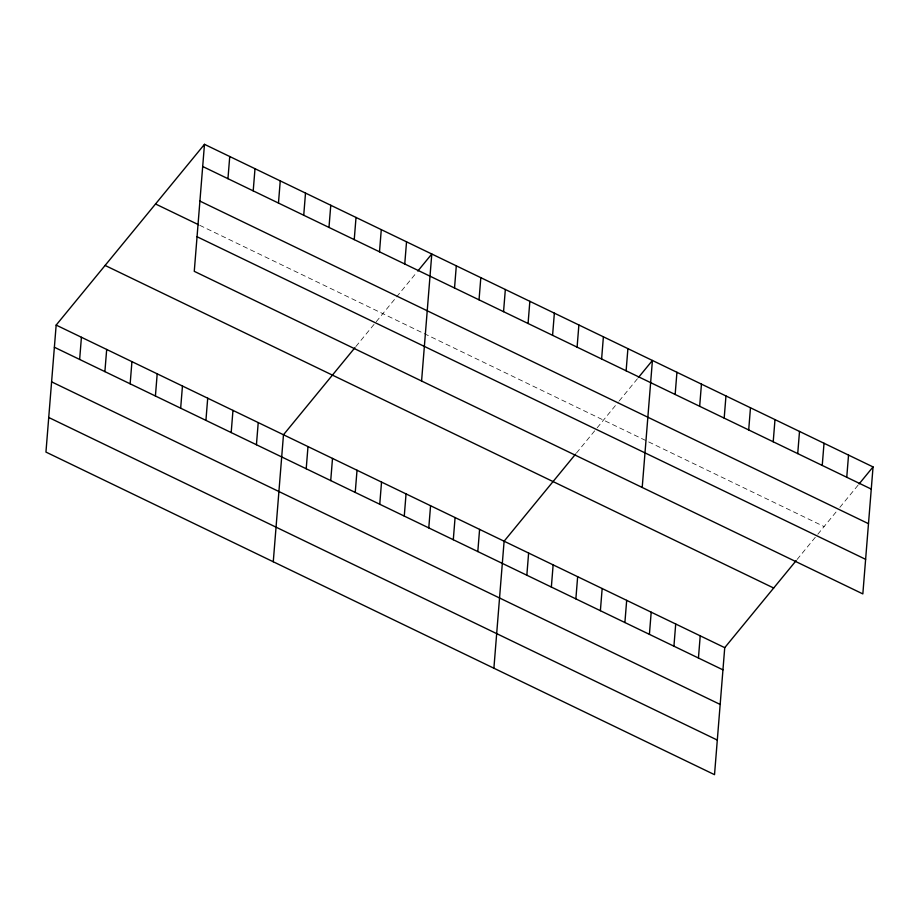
<?xml version="1.0" encoding="UTF-8"?>
<svg xmlns="http://www.w3.org/2000/svg" width="919" height="919" viewBox="0 0 919 919"><rect width="100%" height="100%" fill="white"/><g stroke="black" fill="none" stroke-linecap="round" stroke-linejoin="round"><path stroke-width="0.69" stroke-dasharray="4.59 3.45" d="M355.837 346.578L416.939 272.116M576.466 453.033L596.27 428.897M597.178 427.794L618.338 402.005M619.211 400.937L637.568 378.571M797.095 559.487L816.899 535.34M817.807 534.249L836.347 511.653M839.84 507.391L858.197 485.025M199.733 225.304L824.102 526.564"/><path stroke-width="1.38" d="M204.477 144.329L194.265 271.335L862.838 593.915L873.05 466.921L204.477 144.329L56.162 325.085L45.95 452.079L714.522 774.671L724.735 647.665L796.187 560.59M79.643 359.444L81.423 337.273M104.892 371.632L106.684 349.461M130.153 383.82L131.934 361.649M155.414 395.997L157.195 373.826M180.664 408.185L182.456 386.014M205.925 420.374L207.705 398.203M227.958 178.688L229.739 156.517M231.186 432.562L232.966 410.391M253.207 190.876L255 168.705M256.435 444.75L258.228 422.579M278.468 203.065L280.249 180.894M273.265 561.762L283.477 434.767L354.941 347.681M303.729 215.253L305.51 193.082M306.211 468.759L307.991 446.588M328.979 227.441L330.771 205.27M330.725 480.591L332.506 458.42M354.24 239.618L356.021 217.447M355.239 492.423L357.02 470.252M379.501 251.806L381.282 229.635M379.754 504.244L381.534 482.073M404.751 263.994L406.543 241.823M404.268 516.076L406.049 493.905M421.58 381.006L431.792 254.012L417.812 271.059M428.782 527.908L430.563 505.737M454.526 288.015L456.306 265.844M453.297 539.729L455.077 517.558M479.04 299.835L480.821 277.664M477.811 551.561L479.592 529.39M503.555 311.667L505.335 289.496M493.894 668.216L504.106 541.222L575.57 454.135M528.069 323.499L529.849 301.329M526.84 575.214L528.62 553.043M552.583 335.32L554.364 313.149M551.354 587.046L553.135 564.875M577.098 347.152L578.878 324.981M575.868 598.878L577.649 576.707M601.612 358.984L603.392 336.813M600.383 610.698L602.163 588.528M626.126 370.805L627.907 348.634M624.897 622.531L626.678 600.36M642.209 487.461L652.421 360.466L638.441 377.502M649.411 634.363L651.192 612.18M675.155 394.469L676.935 372.287M673.926 646.183L675.706 624.012M699.669 406.29L701.45 384.119M698.44 658.015L700.221 635.845M724.183 418.122L725.964 395.951M748.698 429.954L750.478 407.772M773.212 441.775L774.993 419.604M797.726 453.607L799.507 431.436M822.241 465.439L824.021 443.257M846.755 477.26L848.536 455.089M859.07 483.957L873.05 466.921M202.697 166.5L871.269 489.092M199.917 201.1L868.478 523.681M155.541 203.984L198.481 224.695M197.045 236.734L865.618 559.326M105.111 265.442L773.683 588.022M56.162 325.085L724.735 647.665M54.382 347.256L722.954 669.848M51.602 381.844L720.163 704.436M48.73 417.49L717.302 740.071"/></g></svg>
